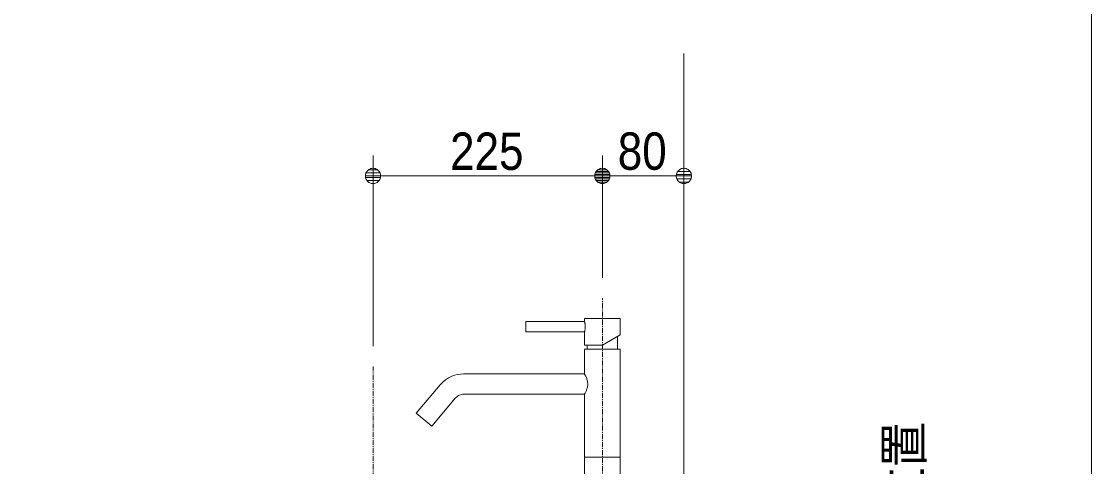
# Model space of a CAD drawing. Units: millimetres, scale not verified. Extents: x -6062 to 6062, y -3045 to 3045.
# Drawn here: x -4068 to -3018, y -1175 to -738 of the extents above; entities that cross this region are included whole.
import ezdxf
from ezdxf.enums import TextEntityAlignment as Align

# ---------------------------------------------------------------- set-up
doc = ezdxf.new("R2010")
doc.units = ezdxf.units.MM
doc.header["$LTSCALE"] = 20
doc.linetypes.add('CHAIN1', pattern=[8, 5, -1, 1, -1])
for name, color, linetype, lineweight in [('0-0_1図面枠', 7, 'Continuous', 9), ('0-1_2寸法-1', 7, 'Continuous', 9), ('0-2_0', 7, 'Continuous', 9), ('0-3_5ボウル・キャビネット', 7, 'Continuous', 9), ('0-4_2寸法-2', 7, 'Continuous', 9), ('0-7_4給排水', 7, 'Continuous', 9)]:
    doc.layers.add(name, color=color, linetype=linetype, lineweight=lineweight)
doc.styles.add('ＭＳ Ｐゴシック', font='')
doc.styles.get('ＭＳ Ｐゴシック').set_extended_font_data('MS PGothic')

# ---------------------------------------------------------------- blocks, each defined once
blk = doc.blocks.new('_Dot')
at = {"layer": '0-2_0'}
for p, q in [((-10, 0), (-20, 0)), ((9.78, 2), (-9.78, 2)), ((7.99, 6), (-7.99, 6)), ((9.16, -3.98), (-9.16, -3.98)), ((6, -7.98), (-6, -7.98))]:
    blk.add_line(p, q, dxfattribs=at)
for points in [[(10, 0), (9.92, 1.25), (9.69, 2.49), (9.3, 3.68), (8.76, 4.82), (8.09, 5.88), (7.29, 6.85), (6.37, 7.71), (5.36, 8.44), (4.26, 9.05), (3.09, 9.51), (1.87, 9.82), (0.63, 9.98), (-0.63, 9.98), (-1.87, 9.82), (-3.09, 9.51), (-4.26, 9.05), (-5.36, 8.44), (-6.37, 7.71), (-7.29, 6.85), (-8.09, 5.88), (-8.76, 4.82), (-9.3, 3.68), (-9.69, 2.49), (-9.92, 1.25), (-10, 0), (0, 0)], [(-10, 0), (-9.92, -1.25), (-9.69, -2.49), (-9.3, -3.68), (-8.76, -4.82), (-8.09, -5.88), (-7.29, -6.85), (-6.37, -7.71), (-5.36, -8.44), (-4.26, -9.05), (-3.09, -9.51), (-1.87, -9.82), (-0.63, -9.98), (0.63, -9.98), (1.87, -9.82), (3.09, -9.51), (4.26, -9.05), (5.36, -8.44), (6.37, -7.71), (7.29, -6.85), (8.09, -5.88), (8.76, -4.82), (9.3, -3.68), (9.69, -2.49), (9.92, -1.25), (10, 0), (0, 0)]]:
    blk.add_lwpolyline(points, close=True, dxfattribs=at)
blk = doc.blocks.new('グループ-13')
at = {"layer": '0-7_4給排水', "linetype": 'CHAIN1'}
blk.add_line((-34200, -27600), (-34200, -20200), dxfattribs=at)
at = {"layer": '0-7_4給排水'}
for p, q in [((-33900, -20946.8), (-33900, -21200)), ((-34500, -21120), (-34500, -21200)), ((-33850, -23320), (-34550, -23320))]:
    blk.add_line(p, q, dxfattribs=at)
blk.add_lwpolyline([(-35700, -20660), (-35700, -20860), (-34550, -20860), (-34550, -21120), (-34200, -21120), (-33850.1, -20918), (-33850, -20600), (-34550, -20600), (-34550, -20660)], close=True, dxfattribs=at)
for points in [[(-34550, -20860), (-34549.9, -20859.5), (-34549.5, -20858.1), (-34548.8, -20855.8), (-34548, -20852.6), (-34546.9, -20848.5), (-34545.7, -20843.6), (-34544.3, -20837.9), (-34542.9, -20831.4), (-34541.5, -20824.2), (-34540.1, -20816.4), (-34538.8, -20808), (-34537.7, -20799.1), (-34536.7, -20789.7), (-34536, -20780), (-34535.6, -20770.1), (-34535.4, -20760), (-34535.5, -20750.3), (-34536, -20740.7), (-34536.6, -20731.3), (-34537.5, -20722.2), (-34538.6, -20713.4), (-34539.9, -20705.1), (-34541.2, -20697.2), (-34542.7, -20689.9), (-34544.1, -20683.3), (-34545.4, -20677.4), (-34546.7, -20672.2), (-34547.8, -20667.9), (-34548.7, -20664.5), (-34549.4, -20662), (-34549.9, -20660.5), (-34550, -20660)], [(-33850, -26520), (-33850, -21200), (-34550, -21200), (-34550, -21685.7), (-36926.1, -21685.7), (-36985.2, -21688.6), (-37043.8, -21697.4), (-37101.2, -21711.8), (-37156.9, -21731.9), (-37219.3, -21762.2), (-37277.8, -21799.6), (-37333.2, -21845), (-37384, -21898), (-37385.7, -21900), (-37853.2, -22457.2), (-37546.8, -22714.3), (-37079.3, -22157.2), (-37062.9, -22139.8), (-37044.5, -22124.6), (-37024.5, -22111.6), (-37003, -22101.1), (-36984.5, -22094.4), (-36965.3, -22089.6), (-36945.8, -22086.7), (-36926.1, -22085.7), (-34550, -22085.7), (-34550, -26520)], [(-34550, -22085.7), (-34549.4, -22084.7), (-34547.8, -22081.8), (-34545.1, -22076.9), (-34541.4, -22070.3), (-34537, -22061.9), (-34531.9, -22051.9), (-34526.3, -22040.5), (-34520.4, -22027.6), (-34514.3, -22013.5), (-34508.4, -21998.1), (-34502.8, -21981.6), (-34497.7, -21964.1), (-34493.4, -21945.6), (-34490.1, -21926.4), (-34488, -21906.6), (-34487.2, -21886.6), (-34487.9, -21866.6), (-34489.8, -21846.8), (-34493, -21827.6), (-34497.2, -21809.2), (-34502.2, -21791.7), (-34507.8, -21775.2), (-34513.7, -21759.7), (-34519.7, -21745.4), (-34525.6, -21732.4), (-34531.2, -21720.7), (-34536.5, -21710.5), (-34541, -21701.8), (-34544.8, -21694.9), (-34547.7, -21689.9), (-34549.4, -21686.8), (-34550, -21685.7)]]:
    blk.add_lwpolyline(points, dxfattribs=at)
blk = doc.blocks.new('グループ-29')
at = {"layer": '0-7_4給排水', "linetype": 'CHAIN1'}
blk.add_line((-38700, -21540), (-38700, -33120), dxfattribs=at)

msp = doc.modelspace()

# ---------------------------------------------------------------- linework, layer by layer
at = {"layer": '0-0_1図面枠'}
msp.add_line((-3017.5, 1750), (-3017.5, -2420), dxfattribs=at)
at = {"layer": '0-1_2寸法-1'}
for p, q in [((-3722.5, -1057), (-3722.5, -870)), ((-3497.5, -990), (-3497.5, -870)), ((-3497.5, -990), (-3497.5, -870)), ((-3417.5, -991), (-3417.5, -870)), ((-3707.49, -890), (-3512.51, -890)), ((-3432.51, -890), (-3482.49, -890))]:
    msp.add_line(p, q, dxfattribs=at)
at = {"layer": '0-3_5ボウル・キャビネット'}
msp.add_lwpolyline([(-4067.5, -2020), (-3417.5, -2020), (-3417.5, -770)], dxfattribs=at)

# ---------------------------------------------------------------- block references
at = {"layer": '0-1_2寸法-1', "xscale": 0.7503418, "yscale": 0.7503418, "rotation": 180}
for p in [(-3722.5, -890), (-3497.5, -890)]:
    msp.add_blockref('_Dot', p, dxfattribs=at)
at = {"layer": '0-1_2寸法-1', "xscale": 0.7503418, "yscale": 0.7503418}
for p in [(-3497.5, -890), (-3417.5, -890)]:
    msp.add_blockref('_Dot', p, dxfattribs=at)
at = {"layer": '0-7_4給排水', "xscale": 0.05, "yscale": 0.05}
for name in ['グループ-13', 'グループ-29']:
    msp.add_blockref(name, (-1787.5, 0), dxfattribs=at)

# ---------------------------------------------------------------- texts
at = {"layer": '0-1_2寸法-1', "style": 'ＭＳ Ｐゴシック', "width": 0.9}
for s, p in [('225', (-3646.89, -895.06)), ('80', (-3482.38, -894.96))]:
    msp.add_text(s, height=36.66, dxfattribs=at).set_placement(p, align=Align.BOTTOM_LEFT)
at = {"layer": '0-4_2寸法-2', "style": 'ＭＳ Ｐゴシック', "width": 0.9}
msp.add_text('Pトラップ排水位置', height=36.69, rotation=90, dxfattribs=at).set_placement((-3172.48, -1520.42), align=Align.BOTTOM_LEFT)

doc.saveas('drawing.dxf')
